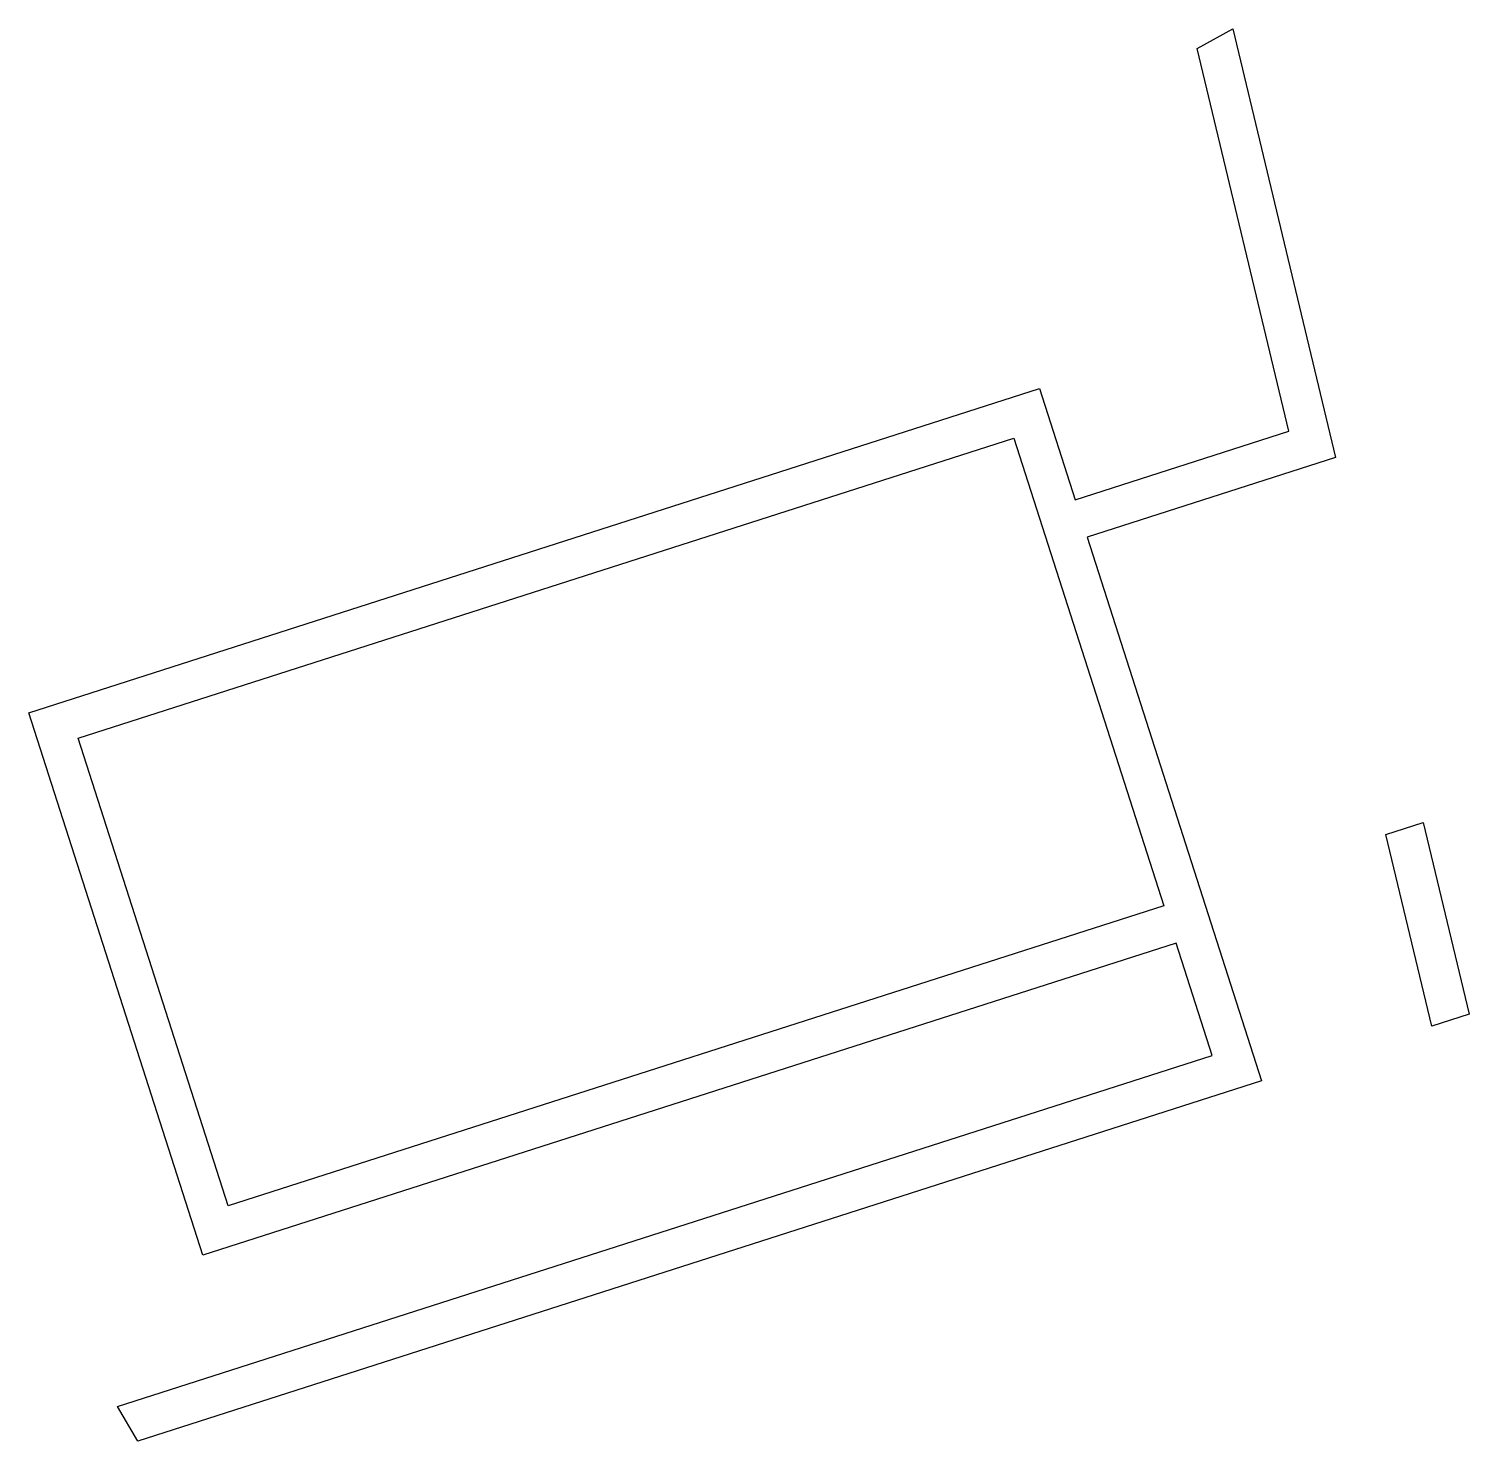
# Model space of a CAD drawing. Extents: x -568 to 897, y -1677 to -240.
import ezdxf

# ---------------------------------------------------------------- set-up
doc = ezdxf.new("R2010")
doc.units = 0
doc.header["$MEASUREMENT"] = 0
doc.layers.get('0').update_dxf_attribs({"linetype": 'CONTINUOUS'})

msp = doc.modelspace()

# ---------------------------------------------------------------- linework, layer by layer
at = {"flags": 128}
for points in [[(657, -239.8), (761.6, -676), (508.6, -757.2), (686.2, -1310.7), (-457.3, -1677.4), (-477.9, -1642), (635.8, -1284.7), (599.2, -1170.5), (-391.1, -1488.2), (-568.3, -935.9), (460.1, -606), (496.4, -719.1), (714, -649.2), (620.7, -260), (657, -239.8)], [(586.9, -1132.4), (-365.3, -1437.8), (-518, -961.7), (434.2, -656.3), (586.9, -1132.4)], [(812.5, -1060), (850.7, -1047.8), (897.5, -1242.8), (859.3, -1255), (812.5, -1060)]]:
    msp.add_lwpolyline(points, dxfattribs=at)

doc.saveas('drawing.dxf')
